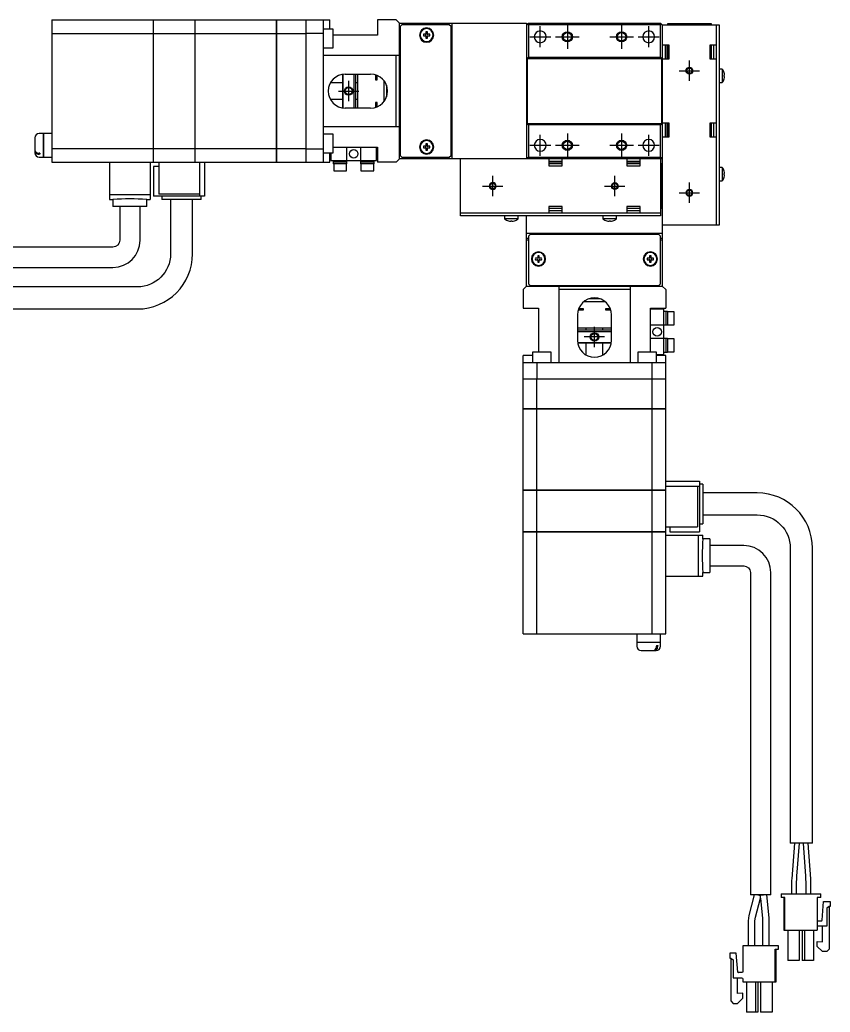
# Model space of a CAD drawing. Extents: x 0 to 887, y -8 to 456.
# Drawn here: x 648.3 to 887.3, y 74.8 to 367.4 of the extents above; entities that cross this region are included whole.
import ezdxf

# ---------------------------------------------------------------- set-up
doc = ezdxf.new("R2010")
doc.units = 0
doc.header["$LTSCALE"] = 0.5
doc.linetypes.add('CENTER', pattern=[50.8, 31.75, -6.35, 6.35, -6.35])
for name, color, linetype in [('MSM_CENTER', 1, 'CENTER'), ('MSM_CONTINUOUS', 7, 'CONTINUOUS'), ('MSM_NARROW', 5, 'CONTINUOUS')]:
    doc.layers.add(name, color=color, linetype=linetype)

msp = doc.modelspace()

# ---------------------------------------------------------------- linework, layer by layer
at = {"layer": 'MSM_CENTER'}
for p, q in [((809.78, 365.88), (809.78, 358.88)), ((825.78, 365.88), (825.78, 358.88)), ((801.78, 359.28), (801.78, 365.48)), ((833.78, 359.28), (833.78, 365.48)), ((798.68, 362.38), (804.88, 362.38)), ((806.28, 362.38), (813.28, 362.38)), ((822.28, 362.38), (829.28, 362.38)), ((830.68, 362.38), (836.88, 362.38)), ((845.78, 349.38), (845.78, 355.38)), ((842.78, 352.38), (848.78, 352.38)), ((745.28, 349.38), (745.28, 343.38)), ((742.28, 346.38), (748.28, 346.38)), ((809.78, 333.88), (809.78, 326.88)), ((825.78, 333.88), (825.78, 326.88)), ((801.78, 327.28), (801.78, 333.48)), ((833.78, 327.28), (833.78, 333.48)), ((798.68, 330.38), (804.88, 330.38)), ((806.28, 330.38), (813.28, 330.38)), ((822.28, 330.38), (829.28, 330.38)), ((830.68, 330.38), (836.88, 330.38)), ((787.78, 315.38), (787.78, 321.38)), ((823.78, 315.38), (823.78, 321.38)), ((845.78, 313.38), (845.78, 319.38)), ((784.78, 318.38), (790.78, 318.38)), ((820.78, 318.38), (826.78, 318.38)), ((842.78, 316.38), (848.78, 316.38)), ((817.78, 270.88), (817.78, 276.88)), ((820.78, 273.88), (814.78, 273.88))]:
    msp.add_line(p, q, dxfattribs=at)
at = {"layer": 'MSM_CONTINUOUS'}
for p, q in [((657.78, 367.38), (657.78, 325.38)), ((657.78, 367.38), (687.73, 367.38)), ((687.73, 325.38), (687.73, 367.38)), ((687.73, 367.33), (687.78, 367.33)), ((687.78, 325.38), (687.78, 367.38)), ((687.78, 367.38), (700.03, 367.38)), ((700.03, 325.38), (700.03, 367.38)), ((700.03, 367.33), (700.08, 367.33)), ((700.08, 325.38), (700.08, 367.38)), ((700.08, 367.38), (724.03, 367.38)), ((724.03, 325.38), (724.03, 367.38)), ((724.03, 367.33), (724.08, 367.33)), ((724.08, 367.38), (739.78, 367.38)), ((724.08, 325.38), (724.08, 367.38)), ((732.78, 325.38), (732.78, 367.38)), ((737.78, 367.38), (737.78, 325.38)), ((739.78, 364.63), (739.78, 367.38)), ((759.28, 367.38), (753.78, 367.38)), ((753.78, 367.38), (753.78, 362.88)), ((760.28, 366.38), (759.28, 367.38)), ((760.28, 326.38), (760.28, 366.38)), ((760.28, 366.38), (797.78, 366.38)), ((760.98, 365.88), (760.48, 365.38)), ((774.98, 365.88), (760.98, 365.88)), ((773.78, 365.88), (773.78, 366.38)), ((774.28, 365.88), (774.28, 366.38)), ((775.48, 365.38), (774.98, 365.88)), ((775.78, 326.38), (775.78, 366.38)), ((797.78, 366.38), (797.78, 326.38)), ((797.78, 365.88), (798.28, 366.38)), ((798.03, 366.13), (798.28, 365.88)), ((798.28, 366.38), (837.28, 366.38)), ((798.28, 365.88), (798.28, 356.38)), ((837.28, 365.88), (798.28, 365.88)), ((837.28, 366.38), (837.78, 365.88)), ((837.28, 365.88), (837.53, 366.13)), ((837.28, 356.38), (837.28, 365.88)), ((837.78, 365.88), (854.58, 365.88)), ((837.78, 365.88), (837.78, 288.88)), ((839.28, 366.18), (839.28, 365.88)), ((852.28, 366.18), (839.28, 366.18)), ((852.28, 365.88), (852.28, 366.18)), ((853.78, 306.88), (853.78, 365.88)), ((854.58, 365.88), (854.58, 306.88)), ((657.78, 363.35), (687.73, 363.35)), ((687.73, 363.09), (687.78, 363.09)), ((687.78, 363.35), (700.03, 363.35)), ((700.03, 363.09), (700.08, 363.09)), ((700.08, 363.35), (724.03, 363.35)), ((724.03, 363.09), (724.08, 363.09)), ((724.08, 363.35), (732.78, 363.35)), ((737.78, 363.38), (732.78, 363.38)), ((740.78, 364.63), (737.78, 364.63)), ((740.78, 359.13), (740.78, 364.63)), ((753.78, 362.88), (740.78, 362.88)), ((760.48, 365.38), (760.48, 327.38)), ((768.04, 363.12), (767.36, 363.12)), ((768.04, 363.8), (768.04, 363.12)), ((768.52, 363.12), (768.52, 363.8)), ((769.2, 363.12), (768.52, 363.12)), ((775.48, 327.38), (775.48, 365.38)), ((801.58, 364.12), (801.98, 364.12)), ((833.58, 364.12), (833.98, 364.12)), ((760.48, 360.88), (760.28, 360.88)), ((767.36, 362.64), (768.04, 362.64)), ((768.04, 362.64), (768.04, 361.96)), ((768.52, 361.96), (768.52, 362.64)), ((768.52, 362.64), (769.2, 362.64)), ((775.48, 360.88), (775.78, 360.88)), ((775.78, 360.13), (775.48, 360.13)), ((737.78, 359.13), (740.78, 359.13)), ((839.78, 359.88), (837.78, 359.88)), ((838.58, 359.88), (838.58, 358.93)), ((838.58, 358.93), (838.58, 356.83)), ((839.08, 359.88), (839.08, 355.88)), ((839.28, 359.88), (839.28, 355.88)), ((839.78, 355.88), (839.78, 359.88)), ((851.78, 359.88), (851.78, 355.88)), ((853.78, 359.88), (851.78, 359.88)), ((852.28, 355.88), (852.28, 359.88)), ((852.98, 355.88), (852.98, 359.88)), ((760.28, 356.88), (737.78, 356.88)), ((759.28, 335.88), (759.28, 356.88)), ((760.48, 356.38), (760.28, 356.38)), ((775.48, 354.63), (775.78, 354.63)), ((798.28, 356.38), (797.93, 356.03)), ((797.93, 356.03), (797.93, 336.73)), ((797.93, 356.03), (837.63, 356.03)), ((798.28, 356.38), (837.28, 356.38)), ((837.63, 356.03), (837.28, 356.38)), ((837.63, 336.73), (837.63, 356.03)), ((837.78, 355.88), (839.78, 355.88)), ((838.58, 356.83), (838.58, 355.88)), ((851.78, 355.88), (853.78, 355.88)), ((743.48, 351.32), (743.48, 341.44)), ((743.68, 341.42), (743.68, 351.34)), ((744.28, 351.38), (751.78, 351.38)), ((746.78, 351.38), (746.78, 341.38)), ((747.28, 351.38), (747.28, 341.38)), ((747.98, 341.38), (747.98, 351.38)), ((753.18, 351.18), (753.18, 349.71)), ((760.48, 353.88), (760.28, 353.88)), ((775.58, 351.38), (775.48, 351.38)), ((775.58, 341.38), (775.58, 351.38)), ((775.78, 351.18), (775.58, 351.38)), ((855.47, 352.88), (854.58, 352.88)), ((855.47, 352.88), (855.47, 348.88)), ((856.05, 351.77), (856.05, 351.77)), ((739.95, 348.88), (743.48, 348.88)), ((747.28, 348.88), (747.98, 348.88)), ((753.18, 349.73), (753.68, 349.73)), ((753.18, 349.71), (753.68, 349.71)), ((753.68, 349.71), (753.68, 351.01)), ((755.68, 349.51), (755.68, 343.25)), ((854.58, 348.88), (855.47, 348.88)), ((856.05, 351.06), (856.17, 351.06)), ((856.05, 350.7), (856.05, 351.06)), ((856.17, 350.7), (856.05, 350.7)), ((856.05, 349.99), (856.05, 349.99)), ((756.48, 348.09), (756.48, 344.67)), ((756.48, 347.63), (756.62, 347.63)), ((743.48, 343.88), (739.95, 343.88)), ((747.98, 343.88), (747.28, 343.88)), ((753.18, 343.05), (753.18, 341.58)), ((753.68, 343.05), (753.18, 343.05)), ((753.68, 343.03), (753.18, 343.03)), ((753.68, 341.76), (753.68, 343.05)), ((756.62, 345.13), (756.48, 345.13)), ((751.78, 341.38), (744.28, 341.38)), ((775.48, 341.38), (775.58, 341.38)), ((775.58, 341.38), (775.78, 341.58)), ((760.28, 338.88), (760.48, 338.88)), ((775.78, 338.13), (775.48, 338.13)), ((797.93, 336.73), (798.28, 336.38)), ((837.63, 336.73), (797.93, 336.73)), ((837.28, 336.38), (837.63, 336.73)), ((839.78, 336.88), (837.78, 336.88)), ((838.58, 336.88), (838.58, 335.93)), ((839.08, 336.88), (839.08, 332.88)), ((839.28, 336.88), (839.28, 332.88)), ((839.78, 332.88), (839.78, 336.88)), ((853.78, 336.88), (851.78, 336.88)), ((851.78, 336.88), (851.78, 332.88)), ((852.28, 332.88), (852.28, 336.88)), ((852.98, 332.88), (852.98, 336.88)), ((655.23, 333.88), (654.08, 333.88)), ((655.23, 333.88), (655.23, 326.88)), ((655.28, 333.83), (655.23, 333.83)), ((655.28, 333.88), (655.28, 326.88)), ((657.78, 333.88), (655.28, 333.88)), ((760.28, 335.88), (737.78, 335.88)), ((740.78, 333.63), (737.78, 333.63)), ((740.78, 328.13), (740.78, 333.63)), ((760.28, 336.38), (760.48, 336.38)), ((798.28, 336.38), (798.28, 326.88)), ((837.28, 336.38), (798.28, 336.38)), ((837.28, 326.88), (837.28, 336.38)), ((838.58, 335.93), (838.58, 333.83)), ((838.58, 333.83), (838.58, 332.88)), ((652.78, 332.58), (652.78, 328.18)), ((760.28, 331.88), (760.48, 331.88)), ((768.04, 330.8), (768.04, 330.12)), ((768.52, 330.12), (768.52, 330.8)), ((775.48, 332.63), (775.78, 332.63)), ((775.78, 331.88), (775.48, 331.88)), ((837.78, 332.88), (839.78, 332.88)), ((851.78, 332.88), (853.78, 332.88)), ((654.28, 328.09), (654.08, 328.09)), ((654.28, 327.74), (654.08, 327.74)), ((654.28, 328.09), (654.28, 327.74)), ((657.78, 329.41), (687.73, 329.41)), ((687.73, 329.67), (687.78, 329.67)), ((687.78, 329.41), (700.03, 329.41)), ((700.03, 329.67), (700.08, 329.67)), ((700.08, 329.41), (724.03, 329.41)), ((724.03, 329.67), (724.08, 329.67)), ((724.08, 329.41), (732.78, 329.41)), ((732.78, 329.38), (737.78, 329.38)), ((737.78, 328.13), (740.78, 328.13)), ((739.78, 325.38), (739.78, 328.13)), ((740.08, 328.13), (740.08, 325.88)), ((740.78, 329.88), (753.78, 329.88)), ((744.78, 324.88), (744.78, 329.88)), ((748.78, 329.88), (748.78, 324.88)), ((753.48, 325.88), (753.48, 329.88)), ((753.78, 329.88), (753.78, 325.38)), ((768.04, 330.12), (767.36, 330.12)), ((767.36, 329.64), (768.04, 329.64)), ((768.04, 329.64), (768.04, 328.96)), ((769.2, 330.12), (768.52, 330.12)), ((768.52, 328.96), (768.52, 329.64)), ((768.52, 329.64), (769.2, 329.64)), ((654.08, 326.88), (655.23, 326.88)), ((655.23, 326.93), (655.28, 326.93)), ((655.28, 326.88), (657.78, 326.88)), ((657.78, 325.38), (687.73, 325.38)), ((674.78, 325.38), (674.78, 314.39)), ((686.78, 325.38), (686.78, 314.39)), ((687.73, 325.43), (687.78, 325.43)), ((687.78, 325.38), (724.03, 325.38)), ((689.28, 325.38), (689.28, 315.98)), ((700.03, 325.43), (700.08, 325.43)), ((701.28, 325.38), (701.28, 315.38)), ((702.78, 325.38), (702.78, 315.38)), ((724.03, 325.43), (724.08, 325.43)), ((724.08, 325.38), (739.78, 325.38)), ((740.08, 325.88), (753.48, 325.88)), ((740.78, 325.88), (740.78, 324.88)), ((744.78, 325.38), (740.78, 325.38)), ((744.78, 324.88), (740.78, 324.88)), ((740.88, 324.88), (740.88, 322.88)), ((744.68, 322.88), (744.68, 324.88)), ((752.78, 325.38), (748.78, 325.38)), ((752.78, 324.88), (748.78, 324.88)), ((748.88, 324.88), (748.88, 322.88)), ((752.68, 322.88), (752.68, 324.88)), ((752.78, 324.88), (752.78, 325.88)), ((759.28, 325.38), (753.78, 325.38)), ((759.28, 325.38), (760.28, 326.38)), ((837.78, 326.38), (760.28, 326.38)), ((760.48, 327.38), (760.98, 326.88)), ((760.98, 326.88), (774.98, 326.88)), ((773.78, 326.38), (773.78, 326.88)), ((774.28, 326.38), (774.28, 326.88)), ((774.98, 326.88), (775.48, 327.38)), ((778.28, 309.58), (778.28, 326.38)), ((798.28, 326.38), (797.78, 326.88)), ((798.28, 326.88), (798.03, 326.63)), ((798.28, 326.88), (837.28, 326.88)), ((804.28, 326.38), (804.28, 324.38)), ((805.22, 325.58), (804.28, 325.58)), ((808.28, 325.08), (804.28, 325.08)), ((808.28, 324.88), (804.28, 324.88)), ((807.33, 325.58), (805.22, 325.58)), ((808.28, 325.58), (807.33, 325.58)), ((808.28, 324.38), (808.28, 326.38)), ((827.28, 326.38), (827.28, 324.38)), ((828.22, 325.58), (827.28, 325.58)), ((831.28, 325.08), (827.28, 325.08)), ((831.28, 324.88), (827.28, 324.88)), ((830.33, 325.58), (828.22, 325.58)), ((831.28, 325.58), (830.33, 325.58)), ((831.28, 324.38), (831.28, 326.38)), ((837.78, 326.88), (837.28, 326.38)), ((837.53, 326.63), (837.28, 326.88)), ((837.28, 326.38), (837.28, 309.58)), ((837.58, 324.88), (837.28, 324.88)), ((837.58, 311.88), (837.58, 324.88)), ((689.28, 324.18), (687.78, 324.18)), ((687.78, 324.18), (687.78, 315.38)), ((740.88, 322.88), (744.68, 322.88)), ((748.88, 322.88), (752.68, 322.88)), ((804.28, 324.38), (808.28, 324.38)), ((827.28, 324.38), (831.28, 324.38)), ((855.47, 323.88), (854.58, 323.88)), ((855.47, 323.88), (855.47, 319.88)), ((856.05, 322.77), (856.05, 322.77)), ((856.05, 322.06), (856.17, 322.06)), ((856.05, 321.7), (856.05, 322.06)), ((854.58, 319.88), (855.47, 319.88)), ((856.17, 321.7), (856.05, 321.7)), ((856.05, 320.99), (856.05, 320.99)), ((686.78, 315.81), (674.78, 315.81)), ((674.78, 314.39), (675.78, 314.39)), ((675.78, 314.39), (675.78, 312.38)), ((685.78, 314.39), (686.78, 314.39)), ((685.78, 312.38), (685.78, 314.39)), ((702.78, 315.38), (687.78, 315.38)), ((701.28, 315.98), (689.28, 315.98)), ((690.21, 315.38), (690.21, 314.38)), ((701.85, 314.38), (690.21, 314.38)), ((692.78, 314.38), (692.78, 298.38)), ((699.28, 298.38), (699.28, 314.38)), ((701.85, 314.38), (701.85, 315.38)), ((685.78, 312.38), (675.78, 312.38)), ((677.78, 312.38), (677.78, 302.38)), ((683.78, 302.38), (683.78, 312.38)), ((837.28, 310.38), (778.28, 310.38)), ((804.28, 312.38), (804.28, 310.38)), ((808.28, 312.38), (804.28, 312.38)), ((804.28, 311.88), (808.28, 311.88)), ((804.28, 311.18), (808.28, 311.18)), ((808.28, 310.38), (808.28, 312.38)), ((831.28, 312.38), (827.28, 312.38)), ((827.28, 312.38), (827.28, 310.38)), ((827.28, 311.88), (831.28, 311.88)), ((827.28, 311.18), (831.28, 311.18)), ((831.28, 310.38), (831.28, 312.38)), ((837.28, 311.88), (837.58, 311.88)), ((837.28, 309.58), (778.28, 309.58)), ((791.28, 309.58), (791.28, 308.68)), ((795.28, 308.68), (791.28, 308.68)), ((792.39, 308.11), (792.39, 308.11)), ((793.1, 308.11), (793.46, 308.11)), ((793.1, 307.99), (793.1, 308.11)), ((793.46, 308.11), (793.46, 307.99)), ((794.16, 308.11), (794.16, 308.11)), ((795.28, 308.68), (795.28, 309.58)), ((797.78, 288.88), (797.78, 309.58)), ((820.28, 309.58), (820.28, 308.68)), ((824.28, 308.68), (820.28, 308.68)), ((821.39, 308.11), (821.39, 308.11)), ((822.1, 308.11), (822.46, 308.11)), ((822.1, 307.99), (822.1, 308.11)), ((822.46, 308.11), (822.46, 307.99)), ((823.16, 308.11), (823.16, 308.11)), ((824.28, 308.68), (824.28, 309.58)), ((837.78, 304.38), (797.78, 304.38)), ((803.28, 304.08), (803.28, 304.38)), ((804.03, 304.38), (804.03, 304.08)), ((809.53, 304.08), (809.53, 304.38)), ((812.98, 304.38), (812.78, 304.18)), ((822.78, 304.18), (822.58, 304.38)), ((826.03, 304.38), (826.03, 304.08)), ((831.53, 304.08), (831.53, 304.38)), ((832.28, 304.38), (832.28, 304.08)), ((854.58, 306.88), (837.78, 306.88)), ((798.28, 302.88), (797.78, 302.88)), ((798.28, 302.38), (797.78, 302.38)), ((798.78, 304.08), (798.28, 303.58)), ((798.28, 303.58), (798.28, 289.58)), ((836.78, 304.08), (798.78, 304.08)), ((822.78, 304.18), (812.78, 304.18)), ((812.78, 304.18), (812.78, 304.08)), ((822.78, 304.08), (822.78, 304.18)), ((837.28, 303.58), (836.78, 304.08)), ((837.28, 289.58), (837.28, 303.58)), ((837.78, 302.88), (837.28, 302.88)), ((837.78, 302.38), (837.28, 302.38)), ((675.78, 300.38), (580.78, 300.38)), ((801.04, 297.12), (800.36, 297.12)), ((800.36, 296.64), (801.04, 296.64)), ((801.04, 297.8), (801.04, 297.12)), ((801.04, 296.64), (801.04, 295.96)), ((801.52, 297.12), (801.52, 297.8)), ((802.2, 297.12), (801.52, 297.12)), ((801.52, 296.64), (802.2, 296.64)), ((801.52, 295.96), (801.52, 296.64)), ((834.04, 297.12), (833.36, 297.12)), ((833.36, 296.64), (834.04, 296.64)), ((834.04, 297.8), (834.04, 297.12)), ((834.04, 296.64), (834.04, 295.96)), ((834.52, 297.12), (834.52, 297.8)), ((835.2, 297.12), (834.52, 297.12)), ((834.52, 295.96), (834.52, 296.64)), ((834.52, 296.64), (835.2, 296.64)), ((580.78, 294.38), (675.78, 294.38)), ((683.03, 288.63), (596.03, 288.63)), ((797.78, 288.88), (796.78, 287.88)), ((796.78, 287.88), (796.78, 282.38)), ((797.78, 288.88), (837.78, 288.88)), ((798.28, 289.58), (798.78, 289.08)), ((798.78, 289.08), (836.78, 289.08)), ((803.28, 289.08), (803.28, 288.88)), ((807.28, 288.88), (807.28, 266.38)), ((828.28, 287.88), (807.28, 287.88)), ((807.78, 289.08), (807.78, 288.88)), ((810.28, 289.08), (810.28, 288.88)), ((825.28, 288.88), (825.28, 289.08)), ((827.78, 288.88), (827.78, 289.08)), ((828.28, 288.88), (828.28, 266.38)), ((832.28, 288.88), (832.28, 289.08)), ((836.78, 289.08), (837.28, 289.58)), ((838.78, 287.88), (837.78, 288.88)), ((838.78, 287.88), (838.78, 282.38)), ((820.9, 284.28), (814.65, 284.28)), ((819.48, 285.08), (816.07, 285.08)), ((816.53, 285.22), (816.53, 285.08)), ((819.03, 285.08), (819.03, 285.22)), ((596.03, 282.13), (683.03, 282.13)), ((796.78, 282.38), (801.28, 282.38)), ((801.28, 282.38), (801.28, 269.38)), ((814.44, 281.78), (812.98, 281.78)), ((813.15, 282.28), (814.44, 282.28)), ((814.42, 282.28), (814.42, 281.78)), ((814.44, 282.28), (814.44, 281.78)), ((821.11, 282.28), (822.4, 282.28)), ((821.11, 281.78), (821.11, 282.28)), ((822.58, 281.78), (821.11, 281.78)), ((821.13, 281.78), (821.13, 282.28)), ((834.28, 282.38), (838.78, 282.38)), ((834.28, 269.38), (834.28, 282.38)), ((838.28, 282.08), (834.28, 282.08)), ((838.28, 268.68), (838.28, 282.08)), ((839.28, 281.38), (838.28, 281.38)), ((838.78, 281.38), (838.78, 277.38)), ((839.28, 281.38), (839.28, 277.38)), ((841.28, 281.28), (839.28, 281.28)), ((841.28, 277.48), (841.28, 281.28)), ((812.78, 280.38), (812.78, 272.88)), ((822.78, 272.88), (822.78, 280.38)), ((812.78, 276.58), (822.78, 276.58)), ((822.78, 275.88), (812.78, 275.88)), ((822.78, 275.38), (812.78, 275.38)), ((815.28, 276.58), (815.28, 275.88)), ((820.28, 275.88), (820.28, 276.58)), ((839.28, 277.38), (834.28, 277.38)), ((839.28, 277.48), (841.28, 277.48)), ((812.81, 272.28), (822.74, 272.28)), ((839.28, 273.38), (834.28, 273.38)), ((838.78, 273.38), (838.78, 269.38)), ((839.28, 273.38), (839.28, 269.38)), ((841.28, 273.28), (839.28, 273.28)), ((841.28, 269.48), (841.28, 273.28)), ((805.03, 269.38), (799.53, 269.38)), ((799.53, 269.38), (799.53, 266.38)), ((805.03, 266.38), (805.03, 269.38)), ((822.71, 272.08), (812.84, 272.08)), ((815.28, 272.08), (815.28, 268.55)), ((820.28, 268.55), (820.28, 272.08)), ((836.03, 269.38), (830.53, 269.38)), ((830.53, 269.38), (830.53, 266.38)), ((836.03, 266.38), (836.03, 269.38)), ((838.28, 269.38), (839.28, 269.38)), ((839.28, 269.48), (841.28, 269.48)), ((796.78, 252.68), (796.78, 268.38)), ((799.53, 268.38), (796.78, 268.38)), ((796.78, 266.38), (838.78, 266.38)), ((800.78, 266.38), (800.78, 261.38)), ((834.78, 261.38), (834.78, 266.38)), ((836.03, 268.68), (838.28, 268.68)), ((838.78, 268.38), (836.03, 268.38)), ((838.78, 252.68), (838.78, 268.38)), ((838.78, 261.38), (796.78, 261.38)), ((800.81, 252.68), (800.81, 261.38)), ((834.75, 252.68), (834.75, 261.38)), ((838.78, 252.68), (796.78, 252.68)), ((796.78, 228.68), (796.78, 252.63)), ((838.78, 252.63), (796.78, 252.63)), ((796.83, 252.63), (796.83, 252.68)), ((800.81, 228.68), (800.81, 252.63)), ((801.06, 252.63), (801.06, 252.68)), ((834.49, 252.63), (834.49, 252.68)), ((834.75, 228.68), (834.75, 252.63)), ((838.73, 252.63), (838.73, 252.68)), ((838.78, 216.38), (838.78, 252.63)), ((838.78, 231.38), (848.78, 231.38)), ((848.78, 231.38), (848.78, 216.38)), ((838.78, 228.68), (796.78, 228.68)), ((796.78, 216.38), (796.78, 228.63)), ((838.78, 228.63), (796.78, 228.63)), ((796.83, 228.63), (796.83, 228.68)), ((800.81, 216.38), (800.81, 228.63)), ((801.06, 228.63), (801.06, 228.68)), ((834.49, 228.63), (834.49, 228.68)), ((834.75, 216.38), (834.75, 228.63)), ((838.73, 228.63), (838.73, 228.68)), ((838.78, 229.88), (848.78, 229.88)), ((848.18, 229.88), (848.18, 217.88)), ((849.78, 230.45), (848.78, 230.45)), ((849.78, 230.45), (849.78, 218.81)), ((865.78, 227.88), (849.78, 227.88)), ((849.78, 221.38), (865.78, 221.38)), ((838.78, 217.88), (848.18, 217.88)), ((839.98, 217.88), (839.98, 216.38)), ((848.78, 218.81), (849.78, 218.81)), ((838.78, 216.38), (796.78, 216.38)), ((796.78, 186.38), (796.78, 216.33)), ((838.78, 216.33), (796.78, 216.33)), ((796.83, 216.33), (796.83, 216.38)), ((800.81, 186.38), (800.81, 216.33)), ((801.06, 216.33), (801.06, 216.38)), ((834.49, 216.33), (834.49, 216.38)), ((834.75, 186.38), (834.75, 216.33)), ((838.73, 216.33), (838.73, 216.38)), ((838.78, 186.38), (838.78, 216.33)), ((838.78, 215.38), (849.77, 215.38)), ((839.98, 216.38), (848.78, 216.38)), ((848.35, 215.38), (848.35, 203.38)), ((849.77, 214.38), (849.77, 215.38)), ((851.78, 214.38), (849.77, 214.38)), ((851.78, 214.38), (851.78, 204.38)), ((861.78, 212.38), (851.78, 212.38)), ((875.53, 211.63), (875.53, 124.63)), ((882.03, 124.63), (882.03, 211.63)), ((851.78, 206.38), (861.78, 206.38)), ((838.78, 203.38), (849.77, 203.38)), ((849.77, 203.38), (849.77, 204.38)), ((849.77, 204.38), (851.78, 204.38)), ((863.78, 204.38), (863.78, 109.38)), ((869.78, 109.38), (869.78, 204.38)), ((796.78, 186.38), (838.78, 186.38)), ((830.28, 186.38), (830.28, 183.88)), ((837.28, 183.88), (837.28, 186.38)), ((830.28, 183.88), (837.28, 183.88)), ((830.28, 183.83), (837.28, 183.83)), ((830.28, 183.83), (830.28, 182.68)), ((830.33, 183.88), (830.33, 183.83)), ((836.07, 182.88), (836.42, 182.88)), ((836.07, 182.88), (836.07, 182.68)), ((836.42, 182.88), (836.42, 182.68)), ((837.23, 183.83), (837.23, 183.88)), ((837.28, 182.68), (837.28, 183.83)), ((831.58, 181.38), (835.98, 181.38)), ((882.03, 124.63), (875.53, 124.63)), ((876.77, 124.63), (875.93, 114.09)), ((877.5, 114.89), (878.27, 124.57)), ((879.28, 124.57), (879.3, 124.63)), ((879.28, 124.57), (880, 114.89)), ((881.57, 114.06), (880.78, 124.63)), ((877.4, 112.26), (877.5, 114.89)), ((880, 114.89), (880.1, 112.26)), ((875.9, 113.23), (875.9, 109.63)), ((877.4, 109.63), (877.4, 112.26)), ((880.1, 112.26), (880.1, 109.63)), ((881.6, 109.63), (881.6, 113.26)), ((864.89, 109.38), (863.29, 103.25)), ((869.78, 109.38), (863.78, 109.38)), ((865.23, 102.75), (866.71, 108.43)), ((865.93, 109.38), (866.77, 109.16)), ((866.64, 109.19), (865.93, 109.38)), ((866.63, 109.28), (867.63, 109.38)), ((866.63, 109.28), (866.64, 109.19)), ((866.64, 109.19), (866.77, 109.16)), ((866.77, 109.16), (866.64, 109.19)), ((866.71, 108.43), (866.77, 109.16)), ((866.71, 108.43), (867.3, 102.38)), ((869.29, 102.57), (868.63, 109.38)), ((872.88, 109.63), (872.88, 108.63)), ((872.88, 109.63), (884.48, 109.63)), ((873.88, 108.63), (872.88, 108.63)), ((873.63, 108.63), (873.63, 98.93)), ((873.88, 98.93), (873.88, 108.63)), ((884.48, 108.63), (883.48, 108.63)), ((883.48, 108.63), (883.48, 98.93)), ((884.48, 108.63), (884.48, 109.63)), ((884.88, 101.86), (885.36, 107.43)), ((885.36, 107.43), (887.28, 107.43)), ((886.98, 105.93), (886.28, 105.43)), ((886.28, 105.43), (886.28, 100.18)), ((887.28, 105.93), (886.98, 105.93)), ((886.98, 105.93), (886.98, 93.33)), ((887.28, 107.43), (887.28, 105.93)), ((863.29, 103.25), (863.1, 101.74)), ((865.1, 101.74), (865.23, 102.75)), ((869.3, 102.28), (869.29, 102.57)), ((863.1, 101.74), (863.1, 94.38)), ((865.1, 94.38), (865.1, 101.74)), ((867.3, 102.38), (867.3, 102.28)), ((867.3, 102.28), (867.3, 94.38)), ((869.3, 94.38), (869.3, 102.28)), ((883.78, 101.68), (884.68, 101.68)), ((886.28, 100.18), (883.78, 100.18)), ((884.98, 95.5), (884.98, 100.18)), ((873.63, 98.93), (883.48, 98.93)), ((874.78, 98.93), (874.78, 90.03)), ((878.18, 98.93), (878.18, 90.03)), ((878.98, 98.93), (878.98, 90.03)), ((879.73, 98.93), (879.73, 90.03)), ((882.38, 98.93), (882.38, 90.03)), ((861.48, 94.38), (861.48, 86.73)), ((872.08, 94.38), (861.48, 94.38)), ((872.08, 93.38), (872.08, 94.38)), ((872.08, 93.38), (872.08, 94.38)), ((883.48, 94.13), (883.48, 95.63)), ((883.48, 95.63), (884.98, 95.5)), ((884.98, 92.63), (883.48, 94.13)), ((857.68, 92.18), (857.68, 90.68)), ((859.59, 92.18), (857.68, 92.18)), ((860.08, 86.61), (859.59, 92.18)), ((860.08, 86.61), (859.59, 92.18)), ((871.08, 93.38), (872.08, 93.38)), ((871.08, 83.68), (871.08, 93.38)), ((871.08, 83.68), (871.08, 93.38)), ((871.33, 83.68), (871.33, 93.38)), ((886.28, 92.63), (884.98, 92.63)), ((886.98, 93.33), (886.28, 92.63)), ((857.68, 90.68), (857.98, 90.68)), ((857.98, 90.68), (858.68, 90.18)), ((857.98, 90.68), (857.98, 78.08)), ((858.68, 90.18), (858.68, 84.93)), ((878.18, 90.03), (874.78, 90.03)), ((882.38, 90.03), (878.98, 90.03)), ((858.68, 84.93), (861.18, 84.93)), ((860.08, 86.61), (859.98, 87.76)), ((860.08, 86.61), (859.98, 87.76)), ((859.98, 87.76), (859.98, 87.76)), ((859.98, 80.25), (859.98, 84.93)), ((859.98, 80.25), (859.98, 84.93)), ((861.18, 86.43), (860.28, 86.43)), ((861.48, 84.63), (861.48, 83.68)), ((861.48, 83.68), (871.08, 83.68)), ((862.58, 83.68), (862.58, 74.78)), ((865.23, 83.68), (865.23, 74.78)), ((865.98, 83.68), (865.98, 74.78)), ((865.98, 83.68), (865.98, 74.78)), ((866.78, 83.68), (866.78, 74.78)), ((870.18, 83.68), (870.18, 74.78)), ((870.18, 83.68), (870.18, 74.78)), ((871.08, 83.68), (871.33, 83.68)), ((861.48, 80.38), (859.98, 80.25)), ((861.48, 78.88), (861.48, 80.38)), ((861.48, 78.88), (861.48, 80.38)), ((857.98, 78.08), (858.68, 77.38)), ((858.68, 77.38), (859.98, 77.38)), ((859.98, 77.38), (861.48, 78.88)), ((859.98, 77.38), (861.48, 78.88)), ((865.98, 74.78), (862.58, 74.78)), ((870.18, 74.78), (866.78, 74.78))]:
    msp.add_line(p, q, dxfattribs=at)
at = {"layer": 'MSM_CONTINUOUS', "extrusion": (0, 0, -1)}
for centre, radius in [((-768.28, 362.88), 2.1), ((-768.28, 362.88), 1.9), ((-801.78, 362.38), 1.75), ((-833.78, 362.38), 1.75), ((-768.28, 329.88), 2.1), ((-768.28, 329.88), 1.9), ((-801.78, 330.38), 1.75), ((-833.78, 330.38), 1.75), ((-801.28, 296.88), 2.1), ((-801.28, 296.88), 1.9), ((-834.28, 296.88), 2.1), ((-834.28, 296.88), 1.9)]:
    msp.add_circle(centre, radius, dxfattribs=at)
at = {"layer": 'MSM_CONTINUOUS'}
for centre, radius in [((809.78, 362.38), 1.23), ((825.78, 362.38), 1.23), ((845.78, 352.38), 0.783), ((745.28, 346.38), 1.01), ((809.78, 330.38), 1.23), ((825.78, 330.38), 1.23), ((746.78, 327.88), 1.25), ((787.78, 318.38), 0.783), ((823.78, 318.38), 0.783), ((845.78, 316.38), 0.783), ((836.28, 275.38), 1.25), ((817.78, 273.88), 1.01)]:
    msp.add_circle(centre, radius, dxfattribs=at)
for centre, radius, start, end in [((768.28, 362.88), 0.95, 165.3667, 194.6333), ((768.28, 362.88), 0.365, 138.8496, 221.1504), ((768.28, 362.88), 0.95, 75.3667, 104.6333), ((768.28, 362.88), 0.365, 48.8496, 131.1504), ((768.28, 362.88), 0.365, 318.8496, 41.1504), ((768.28, 362.88), 0.95, 345.3667, 14.6333), ((768.28, 362.88), 0.365, 228.8496, 311.1504), ((768.28, 362.88), 0.95, 255.3667, 284.6333), ((744.28, 346.38), 5, 90, 270), ((751.78, 346.38), 5, 270, 90), ((852.98, 350.88), 3.2, 16.1225, 38.6822), ((852.98, 350.88), 3.19, 3.2297, 16.1067), ((852.98, 350.88), 3.2, 321.3178, 343.8775), ((852.98, 350.88), 3.19, 343.8933, 356.7703), ((654.08, 332.58), 1.3, 90, 180), ((768.28, 329.88), 0.95, 75.3667, 104.6333), ((653.53, 329.03), 0.754, 185.8166, 221.8939), ((653.53, 328.68), 0.751, 181.7681, 218.8955), ((654.08, 328.18), 1.3, 180, 270), ((654, 329.14), 1.41, 221.3743, 272.8178), ((653.99, 329.47), 1.39, 222.8199, 273.04), ((768.28, 329.88), 0.95, 165.3667, 194.6333), ((768.28, 329.88), 0.365, 138.8496, 221.1504), ((768.28, 329.88), 0.365, 48.8496, 131.1504), ((768.28, 329.88), 0.365, 228.8496, 311.1504), ((768.28, 329.88), 0.95, 255.3667, 284.6333), ((768.28, 329.88), 0.365, 318.8496, 41.1504), ((768.28, 329.88), 0.95, 345.3667, 14.6333), ((852.98, 321.88), 3.2, 16.1225, 38.6822), ((852.98, 321.88), 3.19, 3.2297, 16.1067), ((852.98, 321.88), 3.2, 321.3178, 343.8775), ((852.98, 321.88), 3.19, 343.8933, 356.7703), ((680.78, 254.59), 60, 85.2198, 94.7802), ((793.28, 311.18), 3.2, 231.3178, 253.8775), ((793.28, 311.18), 3.19, 253.8933, 266.7703), ((793.28, 311.18), 3.19, 273.2297, 286.1067), ((793.28, 311.18), 3.2, 286.1225, 308.6822), ((822.28, 311.18), 3.2, 231.3178, 253.8775), ((822.28, 311.18), 3.19, 253.8933, 266.7703), ((822.28, 311.18), 3.19, 273.2297, 286.1067), ((822.28, 311.18), 3.2, 286.1225, 308.6822), ((675.78, 302.38), 8, 270, 0), ((683.03, 298.38), 16.25, 270, 0), ((801.28, 296.88), 0.95, 165.3667, 194.6333), ((801.28, 296.88), 0.365, 138.8496, 221.1504), ((801.28, 296.88), 0.95, 75.3667, 104.6333), ((801.28, 296.88), 0.365, 48.8496, 131.1504), ((801.28, 296.88), 0.365, 228.8496, 311.1504), ((801.28, 296.88), 0.95, 255.3667, 284.6333), ((801.28, 296.88), 0.365, 318.8496, 41.1504), ((801.28, 296.88), 0.95, 345.3667, 14.6333), ((834.28, 296.88), 0.95, 165.3667, 194.6333), ((834.28, 296.88), 0.365, 138.8496, 221.1504), ((834.28, 296.88), 0.95, 75.3667, 104.6333), ((834.28, 296.88), 0.365, 48.8496, 131.1504), ((834.28, 296.88), 0.365, 228.8496, 311.1504), ((834.28, 296.88), 0.95, 255.3667, 284.6333), ((834.28, 296.88), 0.365, 318.8496, 41.1504), ((834.28, 296.88), 0.95, 345.3667, 14.6333), ((817.78, 280.38), 5, 0, 180), ((817.78, 272.88), 5, 180, 0), ((865.78, 211.63), 16.25, 0, 90), ((909.56, 209.38), 60, 175.2198, 184.7802), ((861.78, 204.38), 8, 0, 90), ((831.58, 182.68), 1.3, 180, 270), ((835.12, 182.13), 0.754, 275.8166, 311.8939), ((835.48, 182.13), 0.751, 271.7681, 308.8955), ((834.68, 182.59), 1.39, 312.8199, 3.04), ((835.02, 182.6), 1.41, 311.3743, 2.8178), ((835.98, 182.68), 1.3, 270, 0), ((878.2, 124.57), 0.0773, 0.4162, 50.9521), ((886.65, 113.23), 10.75, 175.452, 180), ((870.85, 113.26), 10.75, 0, 4.2892), ((883.78, 101.98), 0.3, 180, 270), ((883.78, 99.88), 0.3, 90, 180), ((884.68, 101.88), 0.2, 270, 355), ((860.28, 86.63), 0.2, 185, 270), ((860.28, 86.63), 0.2, 185, 270)]:
    msp.add_arc(centre, radius, start, end, dxfattribs=at)
at = {"layer": 'MSM_CONTINUOUS', "extrusion": (0, 0, -1)}
for centre, radius, start, end in [((-675.78, 302.38), 2, 180, 270), ((-683.03, 298.38), 9.75, 180, 270), ((-865.78, 211.63), 9.75, 90, 180), ((-861.78, 204.38), 2, 90, 180), ((-860.28, 86.63), 0.2, 270, 355), ((-861.18, 86.73), 0.3, 180, 270), ((-861.18, 84.63), 0.3, 90, 180)]:
    msp.add_arc(centre, radius, start, end, dxfattribs=at)
at = {"layer": 'MSM_NARROW'}
for centre, radius in [((809.78, 362.38), 1.5), ((825.78, 362.38), 1.5), ((845.78, 352.38), 1), ((745.28, 346.38), 1.25), ((809.78, 330.38), 1.5), ((825.78, 330.38), 1.5), ((823.78, 318.38), 1), ((817.78, 273.88), 1.25)]:
    msp.add_circle(centre, radius, dxfattribs=at)
at = {"layer": 'MSM_NARROW', "extrusion": (0, 0, -1)}
for centre in [(-787.78, 318.38), (-845.78, 316.38)]:
    msp.add_circle(centre, 1, dxfattribs=at)

doc.saveas('drawing.dxf')
